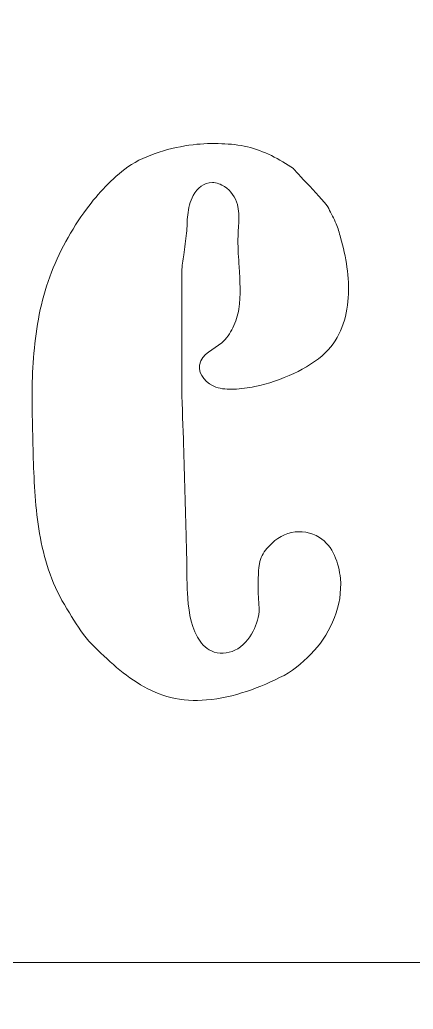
# Model space of a CAD drawing. Header units: inches. Extents: x 0 to 114, y 0 to 114.
# Drawn here: x 36.68 to 46.31, y 41.58 to 65.8 of the extents above; entities that cross this region are included whole.
import ezdxf

# ---------------------------------------------------------------- set-up
doc = ezdxf.new("R2010")
doc.units = ezdxf.units.IN
doc.header["$MEASUREMENT"] = 0
doc.layers.add('Image Background', color=7, linetype='Continuous')
doc.layers.add('Layer 1', color=7, linetype='Continuous')
picture_1 = doc.add_image_def('image1.png', size_in_pixel=(1350, 1350))

msp = doc.modelspace()

# ---------------------------------------------------------------- linework, layer by layer
at = {"layer": 'Layer 1', "lineweight": 0}
for points, knots in [([(11.358, 71.778), (8.592, 71.778), (6.35, 69.536), (6.35, 66.77), (6.35, 66.77), (6.35, 47.736), (6.35, 47.736), (6.35, 44.97), (8.592, 42.728), (11.358, 42.728), (11.358, 42.728), (102.942, 42.728), (102.942, 42.728), (105.708, 42.728), (107.95, 44.97), (107.95, 47.736), (107.95, 47.736), (107.95, 66.77), (107.95, 66.77), (107.95, 69.536), (105.708, 71.778), (102.942, 71.778), (102.942, 71.778), (11.358, 71.778), (11.358, 71.778)], [0, 0, 0, 0, 1, 1, 1, 2, 2, 2, 3, 3, 3, 4, 4, 4, 5, 5, 5, 6, 6, 6, 7, 7, 7, 8, 8, 8, 8]), ([(42.006, 61.277), (41.957, 61.456), (41.851, 61.616), (41.694, 61.717), (41.607, 61.772), (41.499, 61.821), (41.394, 61.818), (41.183, 61.813), (41.022, 61.685), (40.927, 61.503), (40.849, 61.355), (40.811, 61.188), (40.791, 61.024), (40.772, 60.876), (40.778, 60.728), (40.764, 60.58), (40.746, 60.403), (40.719, 60.226), (40.695, 60.049), (40.676, 59.915), (40.647, 59.776), (40.647, 59.64), (40.647, 59.64), (40.647, 56.948), (40.647, 56.948), (40.647, 56.48), (40.672, 56.011), (40.685, 55.543), (40.707, 54.774), (40.73, 54.005), (40.75, 53.237), (40.758, 52.966), (40.765, 52.695), (40.77, 52.424), (40.774, 52.209), (40.771, 51.993), (40.783, 51.778), (40.804, 51.413), (40.85, 51.019), (41.028, 50.693), (41.107, 50.55), (41.22, 50.42), (41.372, 50.353), (41.552, 50.273), (41.769, 50.285), (41.946, 50.369), (42.146, 50.464), (42.295, 50.644), (42.394, 50.839), (42.479, 51.006), (42.542, 51.199), (42.542, 51.388), (42.542, 51.388), (42.519, 51.773), (42.519, 51.773), (42.519, 52.009), (42.506, 52.254), (42.545, 52.487), (42.569, 52.632), (42.632, 52.754), (42.729, 52.863), (42.89, 53.045), (43.086, 53.206), (43.331, 53.253), (43.561, 53.298), (43.816, 53.261), (44.015, 53.134), (44.351, 52.921), (44.49, 52.502), (44.527, 52.125), (44.559, 51.8), (44.499, 51.475), (44.383, 51.172), (44.152, 50.571), (43.702, 50.084), (43.154, 49.755), (42.557, 49.457), (41.923, 49.211), (41.253, 49.155), (40.959, 49.131), (40.663, 49.142), (40.376, 49.213), (40.116, 49.277), (39.869, 49.386), (39.639, 49.524), (39.163, 49.81), (38.76, 50.204), (38.369, 50.595), (38.188, 50.806), (38.043, 51.051), (37.895, 51.286), (37.726, 51.554), (37.577, 51.827), (37.463, 52.122), (37.241, 52.695), (37.133, 53.305), (37.076, 53.914), (37.018, 54.526), (37.011, 55.141), (36.995, 55.755), (36.978, 56.385), (36.971, 57.014), (37.027, 57.643), (37.082, 58.278), (37.196, 58.912), (37.414, 59.512), (37.627, 60.1), (37.946, 60.664), (38.315, 61.169), (38.601, 61.56), (38.936, 61.91), (39.322, 62.204), (39.791, 62.51), (40.373, 62.675), (40.925, 62.744), (41.157, 62.773), (41.39, 62.774), (41.624, 62.768), (41.835, 62.762), (42.046, 62.741), (42.252, 62.691), (42.66, 62.593), (43.035, 62.392), (43.38, 62.158), (43.38, 62.136), (44.151, 61.365), (44.242, 61.183), (44.293, 61.055), (44.37, 60.939), (44.424, 60.811), (44.47, 60.702), (44.5, 60.586), (44.532, 60.472), (44.6, 60.234), (44.653, 59.991), (44.687, 59.745), (44.755, 59.256), (44.75, 58.737), (44.567, 58.271), (44.477, 58.042), (44.343, 57.832), (44.167, 57.66), (43.945, 57.441), (43.667, 57.274), (43.386, 57.143), (43.084, 57.002), (42.758, 56.894), (42.432, 56.824), (42.266, 56.789), (42.096, 56.766), (41.925, 56.762), (41.777, 56.758), (41.622, 56.759), (41.481, 56.812), (41.266, 56.893), (41.043, 57.1), (41.083, 57.351), (41.128, 57.639), (41.431, 57.73), (41.625, 57.896), (41.74, 57.994), (41.828, 58.131), (41.897, 58.264), (41.973, 58.409), (42.016, 58.561), (42.04, 58.721), (42.091, 59.063), (42.071, 59.411), (42.05, 59.754), (42.036, 59.973), (42.02, 60.193), (42.02, 60.413), (42.02, 60.699), (42.082, 60.995), (42.006, 61.277)], [0, 0, 0, 0, 1, 1, 1, 2, 2, 2, 3, 3, 3, 4, 4, 4, 5, 5, 5, 6, 6, 6, 7, 7, 7, 8, 8, 8, 9, 9, 9, 10, 10, 10, 11, 11, 11, 12, 12, 12, 13, 13, 13, 14, 14, 14, 15, 15, 15, 16, 16, 16, 17, 17, 17, 18, 18, 18, 19, 19, 19, 20, 20, 20, 21, 21, 21, 22, 22, 22, 23, 23, 23, 24, 24, 24, 25, 25, 25, 26, 26, 26, 27, 27, 27, 28, 28, 28, 29, 29, 29, 30, 30, 30, 31, 31, 31, 32, 32, 32, 33, 33, 33, 34, 34, 34, 35, 35, 35, 36, 36, 36, 37, 37, 37, 38, 38, 38, 39, 39, 39, 40, 40, 40, 41, 41, 41, 42, 42, 42, 43, 43, 43, 44, 44, 44, 45, 45, 45, 46, 46, 46, 47, 47, 47, 48, 48, 48, 49, 49, 49, 50, 50, 50, 51, 51, 51, 52, 52, 52, 53, 53, 53, 54, 54, 54, 55, 55, 55, 56, 56, 56, 57, 57, 57, 58, 58, 58, 58])]:
    msp.add_open_spline(points, degree=3, knots=knots, dxfattribs=at)

# ---------------------------------------------------------------- pictures from other files: only their frames are drawn
at = {"layer": 'Image Background'}
image = msp.add_image(picture_1, insert=(0, 0), size_in_units=(114.3, 114.3), dxfattribs=at)

doc.saveas('drawing.dxf')
